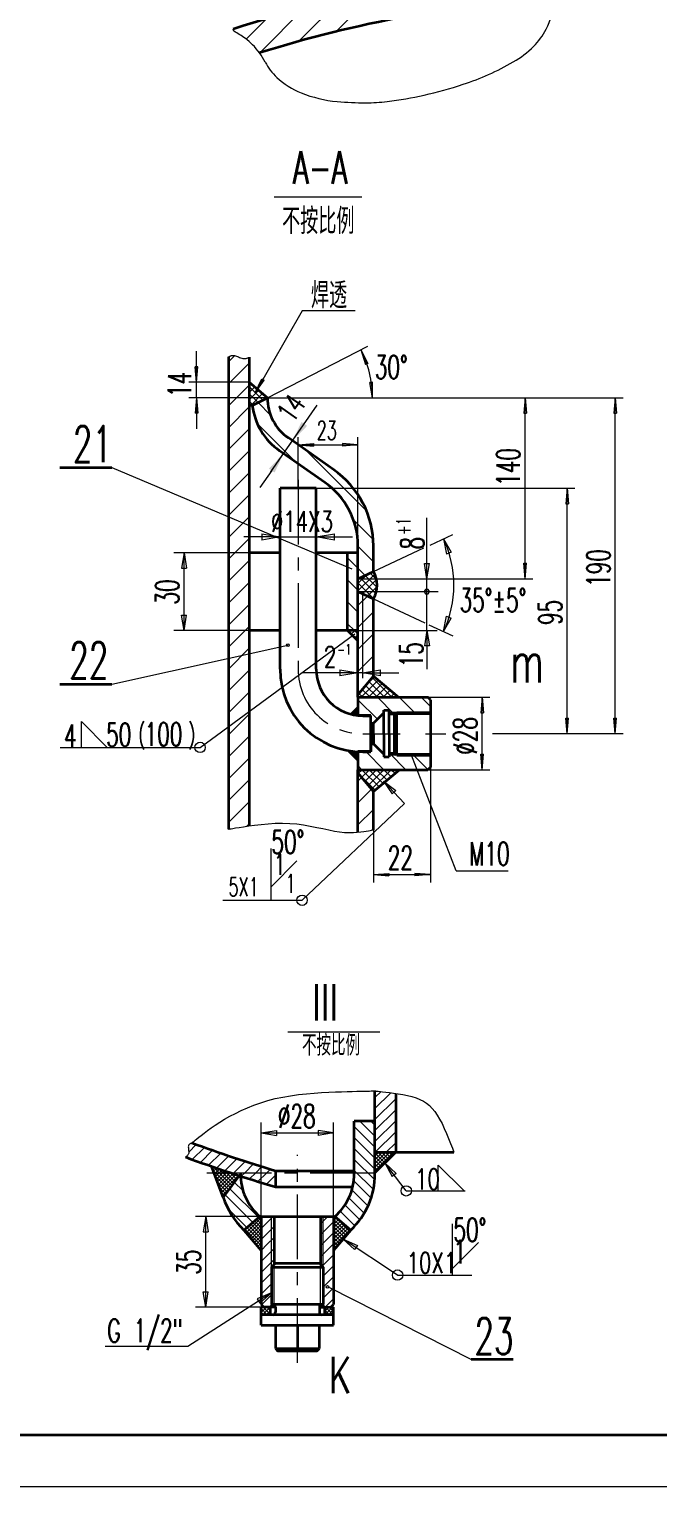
# Model space of a CAD drawing. Extents: x 639 to 1233, y 0 to 841.
# Drawn here: x 918.5 to 1040, y 0 to 281.9 of the extents above; entities that cross this region are included whole.
import ezdxf

# ---------------------------------------------------------------- set-up
doc = ezdxf.new("R2010")
doc.units = 0
doc.header["$LTSCALE"] = 10
doc.header["$MEASUREMENT"] = 0
doc.linetypes.add('CENTER', pattern=[2, 1.25, -0.25, 0.25, -0.25])
doc.layers.get('0').update_dxf_attribs({"linetype": 'CONTINUOUS', "lineweight": 18})
doc.layers.get('DEFPOINTS').update_dxf_attribs({"linetype": 'CONTINUOUS', "lineweight": 18})
for name, color, linetype, lineweight in [('1', 1, 'CONTINUOUS', 35), ('13', 7, 'CONTINUOUS', 18), ('2', 3, 'CENTER', 18), ('5', 7, 'CONTINUOUS', 18)]:
    doc.layers.add(name, color=color, linetype=linetype, lineweight=lineweight)
doc.styles.add('HZ', font='txt', dxfattribs={"width": 0.5, "bigfont": 'hztxt'})
doc.styles.get("Standard").update_dxf_attribs({"font": 'txt.shx', "width": 0.7, "bigfont": 'hztxt.shx'})

msp = doc.modelspace()

# ---------------------------------------------------------------- linework, layer by layer
at = {"color": 0, "linetype": 'Continuous'}
for p, q in [((970.60532, 279.53064), (978.84113, 287.76645)), ((977.78964, 281.41166), (985.64387, 289.26589)), ((963.07865, 277.30727), (971.76639, 285.99501)), ((960.45084, 279.98277), (964.37687, 283.90879)), ((958.09238, 281.50671), (957.9639, 281.89804)), ((934.49647, 197.13189), (980.90084, 177.5275)), ((1001.02822, 119.1383), (992.28179, 141.82032))]:
    msp.add_line(p, q, dxfattribs=at)
for p, q in [((971.2654, 227.42524), (962.22988, 211.55202)), ((981.52194, 227.42524), (971.2654, 227.42524)), ((964.56274, 210.62032), (983.9486, 220.61415)), ((982.61534, 219.92682), (983.51788, 217.06581)), ((982.61534, 219.92682), (983.97898, 217.25465)), ((950.86602, 213.62032), (950.86602, 219.62032)), ((957.06274, 218.50963), (957.06306, 218.50981)), ((957.06306, 218.50981), (957.06532, 218.51106)), ((957.06532, 218.51106), (957.07145, 218.51445)), ((957.07145, 218.51445), (957.0834, 218.52106)), ((957.0834, 218.52106), (957.10309, 218.53195)), ((957.10309, 218.53195), (957.13246, 218.54819)), ((957.13246, 218.54819), (957.17346, 218.57087)), ((957.17346, 218.57087), (957.22801, 218.60104)), ((957.22801, 218.60104), (957.29769, 218.63888)), ((957.29769, 218.63888), (957.38261, 218.68097)), ((957.38261, 218.68097), (957.48252, 218.72298)), ((957.48252, 218.72298), (957.59717, 218.76057)), ((957.59717, 218.76057), (957.72631, 218.78943)), ((957.72631, 218.78943), (957.86967, 218.80523)), ((957.86967, 218.80523), (958.02702, 218.80364)), ((958.02702, 218.80364), (958.19809, 218.78033)), ((958.19809, 218.78033), (958.38216, 218.73278)), ((958.38216, 218.73278), (958.57667, 218.66562)), ((958.57667, 218.66562), (958.77854, 218.58529)), ((958.77854, 218.58529), (958.98474, 218.49821)), ((958.98474, 218.49821), (959.19221, 218.41083)), ((959.19221, 218.41083), (959.3979, 218.32958)), ((959.3979, 218.32958), (959.59876, 218.26088)), ((959.59876, 218.26088), (959.79174, 218.21117)), ((959.79174, 218.21117), (959.97415, 218.18512)), ((959.97415, 218.18512), (960.14474, 218.18033)), ((960.14474, 218.18033), (960.30263, 218.19262)), ((960.30263, 218.19262), (960.44691, 218.21781)), ((960.44691, 218.21781), (960.57672, 218.25174)), ((960.57672, 218.25174), (960.69115, 218.29023)), ((960.69115, 218.29023), (960.78932, 218.32911)), ((960.78932, 218.32911), (960.87034, 218.36422)), ((960.87034, 218.36422), (960.93384, 218.39222)), ((960.93384, 218.39222), (960.98157, 218.41327)), ((960.98157, 218.41327), (961.01576, 218.42835)), ((961.01576, 218.42835), (961.03869, 218.43846)), ((961.03869, 218.43846), (961.05259, 218.44459)), ((961.05259, 218.44459), (961.06274, 218.44907)), ((961.05973, 218.44774), (961.06236, 218.4489)), ((983.97898, 217.25465), (983.51788, 217.06581)), ((950.86602, 213.62032), (950.61688, 216.60995)), ((951.11516, 216.60995), (950.61688, 216.60995)), ((950.86602, 213.62032), (951.11516, 216.60995)), ((962.22988, 211.55202), (963.49233, 214.27345)), ((963.49233, 214.27345), (963.92536, 214.02696)), ((961.06274, 213.62032), (949.36602, 213.62032)), ((950.86602, 210.62032), (950.86602, 213.62032)), ((962.22988, 211.55202), (963.92536, 214.02696)), ((984.86064, 213.62029), (984.36427, 213.57686)), ((984.87302, 210.62032), (984.36427, 213.57686)), ((984.87302, 210.62032), (984.86064, 213.62029)), ((964.56274, 210.62032), (949.36602, 210.62032)), ((950.86602, 210.62032), (950.61688, 207.63068)), ((950.86602, 210.62032), (951.11516, 207.63068)), ((950.86602, 210.62032), (950.86602, 204.62032)), ((964.56274, 210.62032), (1015.84752, 210.62032)), ((965.22156, 196.26234), (974.2051, 209.16537)), ((1014.34752, 210.62032), (1014.09838, 207.63068)), ((1014.34752, 210.62032), (1033.27348, 210.62032)), ((1014.34752, 175.62032), (1014.34752, 210.62032)), ((1014.34752, 210.62032), (1014.59666, 207.63068)), ((1031.77348, 210.62032), (1031.52435, 207.63068)), ((1031.77348, 145.66854), (1031.77348, 210.62032)), ((1031.77348, 210.62032), (1032.02262, 207.63068)), ((951.11516, 207.63068), (950.61688, 207.63068)), ((1014.09838, 207.63068), (1014.59666, 207.63068)), ((1031.52435, 207.63068), (1032.02262, 207.63068)), ((970.50837, 193.12032), (970.50837, 203.00911)), ((982.06274, 180.62032), (982.06274, 203.00911)), ((970.50837, 201.50911), (973.49801, 201.75825)), ((970.50837, 201.50911), (973.49801, 201.25998)), ((970.50837, 201.50911), (982.06274, 201.50911)), ((973.49801, 201.75825), (973.49801, 201.25998)), ((979.0731, 201.75825), (979.0731, 201.25998)), ((982.06274, 201.50911), (979.0731, 201.75825)), ((982.06274, 201.50911), (979.0731, 201.25998)), ((974.00837, 193.12032), (1023.96372, 193.12032)), ((1022.46372, 193.12032), (1022.21459, 190.13068)), ((1022.46372, 145.66854), (1022.46372, 193.12032)), ((1022.46372, 193.12032), (1022.71286, 190.13068)), ((1022.21459, 190.13068), (1022.71286, 190.13068)), ((1014.09838, 178.60995), (1014.59666, 178.60995)), ((1014.34752, 175.62032), (1014.09838, 178.60995)), ((1014.34752, 175.62032), (1014.59666, 178.60995)), ((982.06274, 173.25948), (985.32105, 176.51779)), ((982.06274, 174.67369), (983.83646, 176.44741)), ((982.06274, 174.82254), (985.0997, 171.78558)), ((982.48314, 175.81635), (985.53044, 172.76905)), ((982.9323, 172.71483), (985.66835, 175.45088)), ((983.44761, 176.26609), (985.76398, 173.94972)), ((984.41208, 176.71583), (985.66602, 175.4619)), ((995.38812, 175.62032), (1015.84752, 175.62032)), ((982.60239, 172.86867), (982.06274, 173.40833)), ((983.89677, 172.26509), (985.776, 174.14432)), ((984.86125, 171.81535), (984.86125, 171.81535)), ((934.48417, 155.255), (968.53846, 162.77646)), ((995.56274, 152.69214), (1007.54505, 152.69214)), ((1006.04505, 152.69214), (1005.79591, 149.7025)), ((1006.04505, 138.69214), (1006.04505, 152.69214)), ((1006.04505, 152.69214), (1006.29419, 149.7025)), ((989.56274, 149.77032), (988.06274, 149.77032)), ((989.21274, 149.42032), (996.06274, 149.42032)), ((1005.79591, 149.7025), (1006.29419, 149.7025)), ((1022.46372, 145.66854), (1022.21459, 148.65817)), ((1022.21459, 148.65817), (1022.71286, 148.65817)), ((1022.46372, 145.66854), (1022.71286, 148.65817)), ((1031.77348, 145.66854), (1031.52435, 148.65817)), ((1031.52435, 148.65817), (1032.02262, 148.65817)), ((1031.77348, 145.66854), (1032.02262, 148.65817)), ((1011.37663, 145.66854), (1023.96372, 145.66854)), ((1022.46372, 145.66854), (1033.27348, 145.66854)), ((989.56274, 141.47032), (988.06274, 141.47032)), ((989.21274, 141.82032), (996.06274, 141.82032)), ((1005.79591, 141.68178), (1006.29419, 141.68178)), ((1006.04505, 138.69214), (1005.79591, 141.68178)), ((1006.04505, 138.69214), (1006.29419, 141.68178)), ((995.56274, 138.69214), (1007.54505, 138.69214)), ((996.06274, 139.19214), (996.06274, 116.89035)), ((957.06274, 127.19132), (957.0667, 127.19196)), ((957.0667, 127.19196), (957.09445, 127.19647)), ((957.09445, 127.19647), (957.16978, 127.20872)), ((957.16978, 127.20872), (957.31647, 127.23258)), ((957.31647, 127.23258), (957.55832, 127.27191)), ((957.55832, 127.27191), (957.9191, 127.33058)), ((957.9191, 127.33058), (958.42261, 127.41246)), ((958.42261, 127.41246), (959.09263, 127.52142)), ((959.09263, 127.52142), (959.9443, 127.65834)), ((959.9443, 127.65834), (960.95817, 127.81216)), ((960.95817, 127.81216), (962.10613, 127.96882)), ((962.10613, 127.96882), (963.36007, 128.11428)), ((963.36007, 128.11428), (964.69187, 128.23447)), ((964.69187, 128.23447), (966.07344, 128.31535)), ((966.07344, 128.31535), (967.47666, 128.34287)), ((967.47666, 128.34287), (968.87343, 128.30298)), ((968.87343, 128.30298), (970.2397, 128.18708)), ((970.2397, 128.18708), (971.5677, 128.00844)), ((971.5677, 128.00844), (972.85374, 127.78576)), ((972.85374, 127.78576), (974.09409, 127.53778)), ((974.09409, 127.53778), (975.28506, 127.28322)), ((975.28506, 127.28322), (976.42295, 127.04078)), ((976.42295, 127.04078), (977.50404, 126.8292)), ((983.68008, 126.80839), (984.09143, 126.88657)), ((984.09143, 126.88657), (984.41372, 126.94914)), ((984.41372, 126.94914), (984.65591, 126.99616)), ((984.65591, 126.99616), (984.82945, 127.02985)), ((984.82945, 127.02985), (984.94577, 127.05244)), ((984.94577, 127.05244), (985.01633, 127.06613)), ((985.01633, 127.06613), (985.06782, 127.07613)), ((985.05257, 127.07317), (985.06592, 127.07576)), ((985.06274, 127.07514), (985.06274, 116.89035)), ((977.50404, 126.8292), (978.52463, 126.66718)), ((978.52463, 126.66718), (979.48107, 126.56854)), ((979.48107, 126.56854), (980.36989, 126.52744)), ((980.36989, 126.52744), (981.18767, 126.53311)), ((981.18767, 126.53311), (981.93099, 126.5748)), ((981.93099, 126.5748), (982.59645, 126.64175)), ((982.59645, 126.64175), (983.18062, 126.7232)), ((983.18062, 126.7232), (983.68008, 126.80839)), ((985.06274, 118.39035), (988.05237, 118.63949)), ((988.05237, 118.63949), (988.05237, 118.14121)), ((996.06274, 118.39035), (993.0731, 118.63949)), ((993.0731, 118.63949), (993.0731, 118.14121)), ((985.06274, 118.39035), (996.06274, 118.39035)), ((985.06274, 118.39035), (988.05237, 118.14121)), ((996.06274, 118.39035), (993.0731, 118.14121)), ((972.10219, 76.00633), (973.59464, 76.13368)), ((973.59464, 76.13368), (975.04033, 76.23165)), ((975.04033, 76.23165), (976.41911, 76.30661)), ((976.41911, 76.30661), (977.71083, 76.3649)), ((977.71083, 76.3649), (978.89881, 76.412)), ((978.89881, 76.412), (979.98028, 76.44991)), ((979.98028, 76.44991), (980.95593, 76.47975)), ((980.95593, 76.47975), (981.82649, 76.50263)), ((981.82649, 76.50263), (982.59264, 76.51968)), ((982.59264, 76.51968), (983.25511, 76.53202)), ((983.25511, 76.53202), (983.81459, 76.54077)), ((983.81459, 76.54077), (984.27179, 76.54704)), ((984.27179, 76.54704), (984.62942, 76.5518)), ((984.62942, 76.5518), (984.89817, 76.55538)), ((984.89817, 76.55538), (985.09073, 76.55795)), ((985.09073, 76.55795), (985.21982, 76.55967)), ((985.21982, 76.55967), (985.29811, 76.56071)), ((985.29811, 76.56071), (985.35525, 76.56147)), ((985.33832, 76.56124), (985.35313, 76.56144)), ((985.35525, 76.56147), (985.3581, 76.56116)), ((985.3581, 76.56116), (985.37809, 76.55901)), ((985.37809, 76.55901), (985.43234, 76.55317)), ((985.43234, 76.55317), (985.53799, 76.5418)), ((985.53799, 76.5418), (985.71217, 76.52305)), ((985.71217, 76.52305), (985.97201, 76.49508)), ((985.97201, 76.49508), (986.33464, 76.45604)), ((986.33464, 76.45604), (986.81719, 76.40409)), ((986.81719, 76.40409), (987.42946, 76.3372)), ((987.42946, 76.3372), (988.15186, 76.25255)), ((988.15186, 76.25255), (988.95747, 76.14712)), ((988.95747, 76.14712), (989.81936, 76.01793)), ((959.50698, 72.78595), (960.70105, 73.31915)), ((960.70105, 73.31915), (961.95586, 73.82262)), ((961.95586, 73.82262), (963.26974, 74.28851)), ((963.26974, 74.28851), (964.641, 74.70896)), ((964.641, 74.70896), (966.06797, 75.07612)), ((966.06797, 75.07612), (967.54588, 75.3845)), ((967.54588, 75.3845), (969.05766, 75.6381)), ((969.05766, 75.6381), (970.58314, 75.84325)), ((970.58314, 75.84325), (972.10219, 76.00633)), ((989.81936, 76.01793), (990.7106, 75.86196)), ((990.7106, 75.86196), (991.60427, 75.6762)), ((991.60427, 75.6762), (992.47345, 75.45765)), ((992.47345, 75.45765), (993.29121, 75.2033)), ((993.29121, 75.2033), (994.03667, 74.90938)), ((994.03667, 74.90938), (994.71319, 74.56908)), ((994.71319, 74.56908), (995.33016, 74.17481)), ((995.33016, 74.17481), (995.89699, 73.71901)), ((995.89699, 73.71901), (996.42306, 73.19408)), ((954.50776, 69.94991), (955.37195, 70.51301)), ((955.37195, 70.51301), (956.30608, 71.08648)), ((956.30608, 71.08648), (957.30782, 71.66176)), ((957.30782, 71.66176), (958.37534, 72.23087)), ((958.37534, 72.23087), (959.50698, 72.78595)), ((996.42306, 73.19408), (996.91779, 72.59245)), ((996.91779, 72.59245), (997.39056, 71.90654)), ((997.39056, 71.90654), (997.85079, 71.12878)), ((997.85079, 71.12878), (998.30521, 70.2581)), ((951.32285, 67.59364), (951.8001, 67.97472)), ((951.8001, 67.97472), (952.3597, 68.40957)), ((952.3597, 68.40957), (952.99916, 68.88951)), ((952.99916, 68.88951), (953.71601, 69.40584)), ((953.71601, 69.40584), (954.50776, 69.94991)), ((998.30521, 70.2581), (998.74992, 69.31953)), ((998.74992, 69.31953), (999.17838, 68.34464)), ((999.17838, 68.34464), (999.58404, 67.36497)), ((949.30481, 65.87906), (949.29026, 65.73163)), ((949.29026, 65.73163), (949.29316, 65.56771)), ((949.29316, 65.56771), (949.30785, 65.39249)), ((949.34075, 66.006), (949.30481, 65.87906)), ((949.30785, 65.39249), (949.32866, 65.21115)), ((949.32866, 65.21115), (949.34994, 65.02888)), ((949.39507, 66.11317), (949.34075, 66.006)), ((949.34994, 65.02888), (949.36602, 64.85087)), ((949.36602, 64.85087), (949.37124, 64.68229)), ((949.46305, 66.20251), (949.39507, 66.11317)), ((949.53996, 66.27592), (949.46305, 66.20251)), ((949.62108, 66.33532), (949.53996, 66.27592)), ((949.70167, 66.38262), (949.62108, 66.33532)), ((949.77702, 66.41975), (949.70167, 66.38262)), ((949.84239, 66.44862), (949.77702, 66.41975)), ((949.89416, 66.47096), (949.84239, 66.44862)), ((949.93306, 66.48774), (949.89416, 66.47096)), ((949.96093, 66.49977), (949.93306, 66.48774)), ((949.97962, 66.50783), (949.96093, 66.49977)), ((949.99095, 66.51272), (949.97962, 66.50783)), ((949.99677, 66.51523), (949.99095, 66.51272)), ((949.99891, 66.51616), (949.99677, 66.51523)), ((949.99922, 66.51629), (949.99891, 66.51616)), ((949.99922, 66.51629), (950.00104, 66.51777)), ((950.00104, 66.51777), (950.01377, 66.52815)), ((950.01377, 66.52815), (950.04833, 66.5563)), ((950.04833, 66.5563), (950.11562, 66.61113)), ((950.11562, 66.61113), (950.22656, 66.70152)), ((950.22656, 66.70152), (950.39207, 66.83637)), ((950.39207, 66.83637), (950.62305, 67.02457)), ((950.62305, 67.02457), (950.93041, 67.275)), ((950.93041, 67.275), (951.32285, 67.59364)), ((999.58404, 67.36497), (999.96034, 66.41208)), ((999.96034, 66.41208), (1000.30074, 65.51752)), ((1000.30074, 65.51752), (1000.59484, 64.72322)), ((948.72283, 63.79641), (948.71508, 63.79179)), ((948.71737, 63.79316), (948.71537, 63.79196)), ((948.73344, 63.80273), (948.72283, 63.79641)), ((948.75095, 63.81316), (948.73344, 63.80273)), ((948.77706, 63.82872), (948.75095, 63.81316)), ((948.8135, 63.85043), (948.77706, 63.82872)), ((948.862, 63.87933), (948.8135, 63.85043)), ((948.92323, 63.9165), (948.862, 63.87933)), ((948.99374, 63.96332), (948.92323, 63.9165)), ((949.06903, 64.02126), (948.99374, 63.96332)), ((949.14461, 64.09176), (949.06903, 64.02126)), ((949.21599, 64.17626), (949.14461, 64.09176)), ((949.27867, 64.27623), (949.21599, 64.17626)), ((949.32815, 64.39311), (949.27867, 64.27623)), ((949.35994, 64.52835), (949.32815, 64.39311)), ((949.37124, 64.68229), (949.35994, 64.52835)), ((965.35525, 35.01391), (965.35525, 52.26391)), ((975.35525, 35.01391), (975.35525, 52.26391)), ((965.85525, 35.26391), (965.85525, 43.01391)), ((974.85525, 35.26391), (974.85525, 43.01391)), ((1233.14473, 0), (639.14473, 0))]:
    msp.add_line(p, q)
at = {"color": 0, "linetype": 'ByBlock'}
for p, q in [((967.69707, 199.81792), (966.87639, 200.3893)), ((967.69707, 199.81792), (969.41124, 202.27997)), ((969.41124, 202.27997), (968.59056, 202.85136)), ((965.41153, 196.53519), (963.12598, 193.25247)), ((963.50837, 183.68964), (960.00837, 183.68964)), ((963.50837, 184.27298), (967.00837, 183.68964)), ((963.50837, 184.27298), (963.50837, 183.10631)), ((967.00837, 183.68964), (963.50837, 183.68964)), ((967.00837, 183.68964), (963.50837, 183.10631)), ((967.00837, 180.62032), (967.00837, 184.68964)), ((967.00837, 183.68964), (974.00837, 183.68964)), ((974.00837, 180.43935), (974.00837, 184.68964)), ((974.00837, 183.68964), (977.50837, 184.27298)), ((974.00837, 183.68964), (977.50837, 183.68964)), ((977.50837, 183.10631), (974.00837, 183.68964)), ((977.50837, 183.10631), (977.50837, 184.27298)), ((977.50837, 183.68964), (981.00837, 183.68964)), ((982.06274, 173.12032), (982.06274, 156.39555)), ((982.9323, 172.71483), (982.9323, 156.39555)), ((978.56274, 157.97889), (978.56274, 156.81222)), ((978.56274, 157.97889), (982.06274, 157.39555)), ((982.9323, 157.39555), (986.4323, 157.97889)), ((986.4323, 156.81222), (986.4323, 157.97889)), ((978.56274, 157.39555), (971.19607, 157.39555)), ((982.06274, 157.39555), (978.56274, 157.39555)), ((982.06274, 157.39555), (978.56274, 156.81222)), ((982.9323, 157.39555), (982.06274, 157.39555)), ((982.9323, 157.39555), (986.4323, 157.39555)), ((986.4323, 156.81222), (982.9323, 157.39555)), ((986.4323, 157.39555), (989.9323, 157.39555))]:
    msp.add_line(p, q, dxfattribs=at)
at = {"linetype": 'Continuous'}
for p, q in [((951.55304, 142.99289), (981.45547, 164.93079)), ((1000.94273, 40.96229), (1004.07497, 40.96229)), ((1003.94539, 24.63168), (976.63302, 38.50645))]:
    msp.add_line(p, q, dxfattribs=at)
msp.add_circle((968.53846, 162.77646), 0.25)
at = {"color": 0, "linetype": 'Continuous'}
for centre, radius, start, end in [((1001.05946, 290.6387), 19.43081, 333.2277609, 350.4158329), ((946.4719, 260.92592), 23.63481, 54.1482255, 60.5497357), ((953.59761, 270.78716), 11.46848, 44.9533489, 54.1482255), ((1006.97002, 287.65666), 12.81059, 314.9499803, 333.2277609), ((952.35649, 269.54806), 13.22226, 26.8981908, 44.9533489), ((1002.47937, 292.15515), 19.16688, 300.0283156, 314.9499803), ((973.58881, 280.31899), 10.58581, 206.8981908, 227.097898), ((986.16145, 320.38639), 51.77481, 294.1082246, 300.0283156), ((976.76009, 283.73145), 15.24435, 227.097898, 248.2330675), ((976.1008, 351.72897), 84.6831, 282.7826612, 288.0928032), ((986.82584, 318.9017), 50.14824, 288.0928032, 294.1082246), ((980.33951, 292.69562), 24.89673, 248.2330675, 264.7346625), ((983.5793, 327.85071), 60.20079, 264.7346625, 270), ((983.5793, 301.62351), 33.9736, 270, 277.010915), ((978.97584, 339.05666), 71.68875, 277.010915, 282.7826612)]:
    msp.add_arc(centre, radius, start, end, dxfattribs=at)
msp.add_arc((964.56274, 210.62032), 20.31028, 0, 27.272089)
msp.add_solid([(971.14967, 205.94362), (972.24391, 205.18177), (969.41124, 202.27997)])
at = {"color": 0, "linetype": 'ByBlock'}
msp.add_solid([(964.86441, 196.91612), (965.95865, 196.15427), (967.69707, 199.81792)], dxfattribs=at)
at = {"layer": '1'}
for p, q in [((957.06274, 218.50963), (957.06274, 127.19132)), ((961.06274, 218.44907), (961.06274, 127.82643)), ((961.06274, 213.62032), (964.56274, 210.62032)), ((961.65306, 209.12032), (961.06274, 209.12032)), ((961.65306, 209.12032), (964.56274, 210.62032)), ((975.66638, 194.23775), (966.89303, 200.38091)), ((977.38711, 196.6952), (968.61376, 202.83837)), ((924.49647, 197.13189), (934.49647, 197.13189)), ((967.00837, 158.12032), (967.00837, 193.12032)), ((974.00837, 193.12032), (967.00837, 193.12032)), ((974.00837, 158.12032), (974.00837, 193.12032)), ((967.00837, 180.62032), (961.06274, 180.62032)), ((982.06274, 180.62032), (974.00837, 180.62032)), ((980.06274, 165.62032), (980.06274, 180.62032)), ((982.06274, 175.62032), (982.06274, 181.95047)), ((985.06274, 177.01924), (985.06274, 181.95047)), ((982.06274, 175.62032), (985.06274, 177.01924)), ((982.06274, 152.69214), (982.06274, 175.62032)), ((982.06274, 173.12032), (985.06274, 171.72139)), ((985.06274, 156.7674), (985.06274, 171.72139)), ((967.00837, 165.62032), (961.06274, 165.62032)), ((982.06274, 165.62032), (974.00837, 165.62032)), ((980.06274, 165.62032), (982.06274, 163.62032)), ((924.48417, 155.255), (934.48417, 155.255)), ((982.06274, 153.19214), (985.06274, 156.7674)), ((985.06274, 156.7674), (989.91944, 152.69214)), ((982.06274, 152.69214), (995.56274, 152.69214)), ((982.06274, 152.69214), (982.06274, 149.17013)), ((996.06274, 152.19214), (995.56274, 152.69214)), ((982.06274, 150.69214), (980.77295, 149.40235)), ((985.06274, 147.69214), (987.06274, 149.69214)), ((987.06274, 145.69214), (987.06274, 150.19214)), ((987.06274, 150.19214), (988.06274, 150.19214)), ((988.06274, 145.69214), (988.06274, 150.19214)), ((989.21274, 149.42032), (988.06274, 149.42032)), ((989.06274, 149.27032), (989.56274, 149.77032)), ((989.56274, 141.47032), (989.56274, 149.77032)), ((989.56274, 149.77032), (996.06274, 149.77032)), ((996.06274, 152.19214), (996.06274, 139.19214)), ((982.06274, 149.19214), (984.56274, 149.19214)), ((984.52198, 149.19214), (982.06274, 149.19214)), ((983.00837, 149.12032), (984.50837, 149.12032)), ((984.50837, 149.12032), (984.50837, 142.12032)), ((984.56274, 145.69214), (984.56274, 149.19214)), ((984.56274, 147.69214), (984.56274, 147.69214)), ((984.56274, 147.69214), (985.06274, 147.69214)), ((985.06274, 145.69214), (985.06274, 147.69214)), ((989.06274, 149.27032), (989.06274, 141.97032)), ((984.56274, 145.69214), (984.56274, 142.19214)), ((985.06274, 145.69214), (985.06274, 143.69214)), ((987.06274, 145.69214), (987.06274, 141.19214)), ((988.06274, 145.69214), (988.06274, 141.19214)), ((988.06274, 145.69214), (988.06274, 141.19214)), ((982.06274, 140.54849), (980.25163, 142.35959)), ((982.06274, 142.19214), (984.56274, 142.19214)), ((984.52198, 142.19214), (982.06274, 142.19214)), ((982.06274, 142.19214), (982.06274, 142.19214)), ((982.06274, 142.14828), (982.06274, 138.69214)), ((983.00837, 142.12032), (984.50837, 142.12032)), ((984.56274, 143.69214), (984.56274, 143.69214)), ((984.56274, 143.69214), (985.06274, 143.69214)), ((985.06274, 143.69214), (987.06274, 141.69214)), ((987.06274, 141.19214), (988.06274, 141.19214)), ((989.21274, 141.82032), (988.06274, 141.82032)), ((989.56274, 141.47032), (989.06274, 141.97032)), ((989.56274, 141.47032), (996.06274, 141.47032)), ((982.06274, 138.69214), (995.56274, 138.69214)), ((982.06274, 126.58805), (982.06274, 138.69214)), ((985.06274, 134.47323), (990.09064, 138.69214)), ((996.06274, 139.19214), (995.56274, 138.69214)), ((985.06274, 134.47323), (982.06274, 138.04849)), ((985.06274, 127.07514), (985.06274, 134.47323)), ((985.35525, 60.53804), (985.35525, 76.56147)), ((989.35525, 76.0875), (989.35525, 64.72322)), ((985.35525, 70.74919), (981.35525, 70.74919)), ((981.35525, 60.53804), (981.35525, 70.74919)), ((989.35525, 64.72322), (985.35376, 60.74919)), ((985.35525, 64.72322), (1000.59484, 64.72322)), ((956.04949, 56.02745), (953.77856, 61.98435)), ((959.35525, 60.53804), (956.04949, 56.02745)), ((966.14106, 61.12275), (981.35525, 61.12275)), ((966.14106, 61.12275), (966.14106, 57.98958)), ((966.14106, 57.98958), (981.05597, 57.98958)), ((960.01618, 49.67049), (963.10689, 52.26391)), ((963.10689, 52.26391), (963.35525, 52.26391)), ((963.35525, 52.26391), (963.35525, 35.26391)), ((963.35525, 52.26391), (977.35525, 52.26391)), ((965.85525, 52.26391), (965.85525, 43.01391)), ((974.85525, 52.26391), (974.85525, 43.01391)), ((977.35525, 52.26391), (977.35525, 35.26391)), ((977.35525, 52.26391), (977.60361, 52.26391)), ((980.69432, 49.67049), (977.60361, 52.26391)), ((960.01618, 49.67049), (963.35525, 45.69114)), ((980.69432, 49.67049), (977.35525, 45.69114)), ((965.35525, 42.51391), (966.10525, 43.26391)), ((965.35525, 42.51391), (975.35525, 42.51391)), ((965.35525, 42.51391), (965.35525, 35.26391)), ((966.10525, 43.26391), (974.60525, 43.26391)), ((974.60525, 43.26391), (975.35525, 42.51391)), ((975.35525, 42.51391), (975.35525, 35.26391)), ((963.35525, 35.26391), (963.85525, 34.76391)), ((963.35525, 31.26391), (963.35525, 34.76391)), ((966.10525, 34.76391), (963.35525, 34.76391)), ((965.10525, 34.76391), (965.60525, 35.26391)), ((965.10525, 34.76391), (965.10525, 33.26391)), ((975.35525, 35.26391), (965.35525, 35.26391)), ((966.10525, 34.76391), (966.10525, 33.76391)), ((974.60525, 34.76391), (974.60525, 33.76391)), ((974.60525, 34.76391), (977.35525, 34.76391)), ((975.60525, 34.76391), (975.10525, 35.26391)), ((975.60525, 34.76391), (975.60525, 33.26391)), ((976.85525, 34.76391), (977.35525, 35.26391)), ((977.35525, 31.26391), (977.35525, 34.76391)), ((977.35525, 33.26391), (963.35525, 33.26391)), ((963.35525, 31.26391), (977.35525, 31.26391)), ((966.10525, 31.26391), (966.10525, 26.76391)), ((970.35525, 31.26391), (970.35525, 26.30164)), ((974.60525, 26.76391), (974.60525, 31.26391)), ((966.10525, 26.76391), (974.60525, 26.76391)), ((966.10525, 26.76391), (966.60525, 26.26391)), ((974.10525, 26.26391), (966.60525, 26.26391)), ((974.10525, 26.26391), (974.60525, 26.76391)), ((1012.07036, 24.63168), (1003.94539, 24.63168)), ((1223.14473, 10), (649.14473, 10))]:
    msp.add_line(p, q, dxfattribs=at)
for centre, radius, start, end in [((1036.28221, 43.34589), 251.07944, 93.4728633, 108.1753634), ((1036.28221, 43.34589), 245.14626, 93.7349743, 107.3774291), ((974.06274, 210.62032), 12.5, 186.892103, 235), ((974.06274, 210.62032), 9.5, 180, 235), ((967.06274, 181.95047), 18, 0, 55), ((967.06274, 181.95047), 15, 0, 55), ((980.5364, 174.37032), 5.24447, 329.662766, 30.337234), ((983.00837, 158.12032), 16, 180, 270), ((983.00837, 158.12032), 9, 180, 270), ((1053.10525, 348.2416), 300, 249.898348, 253.149191), ((1053.10525, 348.2416), 303, 249.84738, 253.320936), ((970.35525, 60.53804), 11, 180, 228.780769), ((970.35525, 60.53804), 11, 311.219231, 0), ((970.35525, 60.53804), 15, 313.572472, 0), ((970.35525, 60.53804), 15, 197.5, 226.427528), ((965.60525, 34.76391), 0.5, 0, 90), ((975.10525, 34.76391), 0.5, 90, 180), ((965.60525, 33.76391), 0.5, 270, 0), ((975.10525, 33.76391), 0.5, 180, 270)]:
    msp.add_arc(centre, radius, start, end, dxfattribs=at)
at = {"layer": '13'}
msp.add_line((965.90091, 249.44361), (982.79818, 249.44361), dxfattribs=at)
at = {"layer": '2'}
for p, q in [((970.50837, 194.73191), (970.50837, 158.12032)), ((983.00837, 145.62032), (990.21514, 145.62032)), ((995.12918, 145.62032), (999.05732, 145.62032)), ((970.35525, 24.00398), (970.35525, 64.23783)), ((952.85525, 60.74919), (987.85525, 60.74919))]:
    msp.add_line(p, q, dxfattribs=at)
msp.add_arc((983.00837, 158.12032), 12.5, 180, 270, dxfattribs=at)
at = {"layer": '5'}
for p, q in [((957.06274, 217.55595), (958.26885, 218.76206)), ((957.06274, 213.3133), (961.06274, 217.3133)), ((957.06274, 209.07066), (961.06274, 213.07066)), ((961.06274, 213.07066), (961.3587, 213.36663)), ((963.68699, 210.16885), (961.06274, 212.7931)), ((961.06274, 211.65645), (962.1202, 212.71392)), ((961.06274, 210.24224), (962.8817, 212.0612)), ((957.06274, 204.82802), (961.06274, 208.82802)), ((962.75384, 209.68779), (961.06274, 211.37889)), ((961.82068, 209.20673), (961.06274, 209.96467)), ((961.35503, 209.12032), (963.6432, 211.40849)), ((965.17402, 207.26761), (962.75384, 209.68779)), ((963.95694, 210.30802), (964.4047, 210.75577)), ((957.06274, 200.58538), (961.06274, 204.58538)), ((969.97863, 198.22036), (962.62792, 205.57107)), ((957.06274, 196.34274), (961.06274, 200.34274)), ((983.75462, 188.687), (971.91436, 200.52727)), ((957.06274, 192.1001), (961.06274, 196.1001)), ((957.06274, 187.85746), (961.06274, 191.85746)), ((957.06274, 183.61482), (961.06274, 187.61482)), ((985.02082, 183.17816), (981.18072, 187.01827)), ((995.38812, 175.62032), (995.38812, 187.36466)), ((957.06274, 179.37218), (961.06274, 183.37218)), ((996.01587, 182.12677), (1000.42596, 184.18323)), ((998.61335, 183.33799), (1000.0889, 180.72595)), ((998.61335, 183.33799), (999.16199, 180.38859)), ((961.06274, 180.62032), (946.46253, 180.62032)), ((948.46253, 180.62032), (947.96933, 177.66113)), ((948.46253, 180.62032), (948.95572, 177.66113)), ((948.46253, 165.62032), (948.46253, 180.62032)), ((985.06274, 178.89361), (982.06274, 181.89361)), ((985.06274, 177.01924), (994.82231, 181.5702)), ((1000.0889, 180.72595), (999.16199, 180.38859)), ((947.96933, 177.66113), (948.95572, 177.66113)), ((957.06274, 175.12954), (961.06274, 179.12954)), ((982.06274, 177.65097), (980.06274, 179.65097)), ((983.44761, 176.26609), (982.06274, 177.65097)), ((994.89492, 178.5795), (995.88131, 178.5795)), ((995.38812, 175.62032), (994.89492, 178.5795)), ((995.38812, 175.62032), (995.88131, 178.5795)), ((957.06274, 170.8869), (961.06274, 174.8869)), ((982.06274, 173.40833), (980.06274, 175.40833)), ((982.06274, 175.62032), (997.38812, 175.62032)), ((995.38812, 165.62032), (995.38812, 175.62032)), ((982.06274, 173.12032), (997.38812, 173.12032)), ((982.06274, 173.12032), (997.5522, 173.12032)), ((982.06274, 170.43105), (983.89677, 172.26509)), ((995.13812, 173.55333), (994.88812, 173.12032)), ((994.88812, 173.12032), (995.13812, 172.6873)), ((995.63812, 173.55333), (995.13812, 173.55333)), ((995.13812, 172.6873), (995.63812, 172.6873)), ((995.88812, 173.12032), (995.63812, 173.55333)), ((995.63812, 172.6873), (995.88812, 173.12032)), ((957.06274, 166.64426), (961.06274, 170.64426)), ((982.06274, 169.16569), (980.06274, 171.16569)), ((982.06274, 166.18841), (985.06274, 169.18841)), ((985.06274, 171.72139), (994.96906, 167.102)), ((947.96933, 168.5795), (948.95572, 168.5795)), ((948.46253, 165.62032), (947.96933, 168.5795)), ((948.46253, 165.62032), (948.95572, 168.5795)), ((957.06274, 162.40162), (961.06274, 166.40162)), ((981.36547, 165.62032), (980.06274, 166.92304)), ((995.77846, 166.72457), (1000.42596, 164.5574)), ((998.61335, 165.40264), (999.16199, 168.35204)), ((998.61335, 165.40264), (1000.0889, 168.01468)), ((999.16199, 168.35204), (1000.0889, 168.01468)), ((961.06274, 165.62032), (946.46253, 165.62032)), ((980.07158, 165.61147), (980.08043, 165.62032)), ((980.77869, 164.90436), (981.49464, 165.62032)), ((982.06274, 164.92304), (981.36547, 165.62032)), ((981.4858, 164.19726), (982.06274, 164.7742)), ((982.06274, 165.62032), (997.38812, 165.62032)), ((982.06274, 161.94577), (985.06274, 164.94577)), ((995.38812, 165.62032), (994.89492, 162.66113)), ((995.38812, 165.62032), (995.88131, 162.66113)), ((995.38812, 165.62032), (995.38812, 158.12032)), ((957.06274, 158.15898), (961.06274, 162.15898)), ((982.06274, 157.70313), (985.06274, 160.70313)), ((995.88131, 162.66113), (994.89492, 162.66113)), ((957.06274, 153.91633), (961.06274, 157.91633)), ((982.7086, 152.69214), (985.99859, 155.98213)), ((983.46218, 154.85994), (985.22962, 156.62737)), ((984.12282, 152.69214), (986.76756, 155.33689)), ((987.22257, 152.69214), (984.18881, 155.7259)), ((988.63679, 152.69214), (984.83406, 156.49487)), ((957.06274, 149.67369), (961.06274, 153.67369)), ((982.06274, 153.46049), (983.46218, 154.85994)), ((982.97993, 152.69214), (982.25308, 153.41899)), ((984.39414, 152.69214), (982.89833, 154.18796)), ((985.80836, 152.69214), (983.54357, 154.95693)), ((985.53703, 152.69214), (987.53653, 154.69164)), ((985.80836, 152.69214), (989.08018, 149.42032)), ((986.95124, 152.69214), (988.3055, 154.0464)), ((988.36546, 152.69214), (989.07447, 153.40116)), ((989.77967, 152.69214), (989.84344, 152.75591)), ((992.97283, 149.77032), (990.051, 152.69214)), ((996.06274, 150.92304), (994.29364, 152.69214)), ((957.06274, 145.43105), (961.06274, 149.43105)), ((981.11079, 149.32264), (980.90201, 149.53141)), ((980.91802, 149.36643), (982.06274, 150.51115)), ((981.54727, 149.23971), (981.07879, 149.70819)), ((981.20748, 149.30234), (982.06274, 150.1576)), ((981.9588, 149.18172), (981.25556, 149.88497)), ((982.06274, 149.43135), (981.43234, 150.06174)), ((981.50539, 149.2467), (982.06274, 149.80404)), ((982.06274, 149.7849), (981.60912, 150.23852)), ((982.06274, 150.13845), (981.78589, 150.4153)), ((981.81238, 149.20014), (982.06274, 149.45049)), ((982.06274, 150.49201), (981.96267, 150.59207)), ((985.81423, 148.44363), (982.06274, 152.19512)), ((928.62768, 147.99289), (933.62768, 142.99289)), ((928.62768, 142.99289), (928.62768, 147.99289)), ((957.06274, 141.18841), (961.06274, 145.18841)), ((1008.08362, 145.66854), (1013.37663, 145.66854)), ((924.55206, 142.99289), (951.55304, 142.99289)), ((980.26339, 142.34784), (980.27165, 142.3561)), ((982.06274, 140.59251), (980.30488, 142.35037)), ((980.44016, 142.17106), (980.57547, 142.30637)), ((980.61694, 141.99428), (980.88455, 142.2619)), ((982.06274, 140.94606), (980.72467, 142.28413)), ((980.79372, 141.81751), (981.19914, 142.22294)), ((980.97049, 141.64073), (981.5195, 142.18974)), ((982.06274, 141.29962), (981.13159, 142.23077)), ((981.14727, 141.46395), (981.84592, 142.1626)), ((981.32405, 141.28718), (982.06274, 142.02587)), ((981.50082, 141.1104), (982.06274, 141.67231)), ((982.06274, 141.65317), (981.52685, 142.18905)), ((981.6776, 140.93362), (982.06274, 141.31876)), ((981.85438, 140.75685), (982.06274, 140.96521)), ((982.06274, 142.00672), (981.9115, 142.15796)), ((987.08044, 138.69214), (983.65226, 142.12032)), ((987.08044, 138.69214), (983.65226, 142.12032)), ((991.32308, 138.69214), (988.1949, 141.82032)), ((991.32308, 138.69214), (988.1949, 141.82032)), ((995.56423, 138.69363), (992.78754, 141.47032)), ((995.56423, 138.69363), (992.78754, 141.47032)), ((957.06274, 136.94577), (961.06274, 140.94577)), ((982.03115, 140.58007), (982.06274, 140.61165)), ((982.8378, 138.69214), (982.06274, 139.4672)), ((982.8378, 138.69214), (982.06274, 139.4672)), ((982.1286, 137.97), (982.85074, 138.69214)), ((982.77384, 137.20103), (984.26495, 138.69214)), ((986.14695, 135.38299), (982.8378, 138.69214)), ((983.41908, 136.43206), (985.67916, 138.69214)), ((984.06433, 135.66309), (987.09338, 138.69214)), ((986.91592, 136.02823), (984.25201, 138.69214)), ((984.70957, 134.89412), (988.50759, 138.69214)), ((987.68489, 136.67348), (985.66622, 138.69214)), ((988.45386, 137.31872), (987.08044, 138.69214)), ((989.22283, 137.96396), (988.49465, 138.69214)), ((989.04131, 137.81165), (989.92181, 138.69214)), ((989.9918, 138.6092), (989.90886, 138.69214)), ((957.06274, 132.70313), (961.06274, 136.70313)), ((985.37798, 134.73775), (982.06274, 138.05299)), ((982.06274, 136.48993), (982.77384, 137.20103)), ((986.99408, 136.48912), (989.38498, 134.67705)), ((991.08443, 132.16056), (986.99408, 136.48912)), ((986.99408, 136.48912), (988.66805, 133.99957)), ((982.06274, 132.24729), (984.70957, 134.89412)), ((989.38498, 134.67705), (988.66805, 133.99957)), ((957.06274, 128.46049), (961.06274, 132.46049)), ((971.26526, 113.43206), (991.08443, 132.16056)), ((982.06274, 128.00465), (985.06274, 131.00465)), ((960.60319, 127.75831), (961.06274, 128.21785)), ((965.26526, 113.43206), (965.26526, 123.43206)), ((965.26526, 116.03471), (970.26526, 121.03471)), ((1001.02822, 119.1383), (1011.09583, 119.1383)), ((955.98466, 113.43206), (971.26526, 113.43206)), ((968.5115, 87.98666), (986.32189, 87.98666)), ((985.35525, 75.27279), (986.51869, 76.43623)), ((985.35525, 73.15147), (988.4211, 76.21731)), ((985.35525, 71.03015), (989.35525, 75.03015)), ((985.35525, 67.80944), (982.41549, 70.74919)), ((984.53681, 70.74919), (985.35525, 69.93076)), ((985.35525, 68.90883), (989.35525, 72.90883)), ((985.35525, 66.78751), (989.35525, 70.78751)), ((963.35525, 52.26391), (963.35525, 70.44967)), ((963.35525, 68.44967), (966.31443, 68.94287)), ((963.35525, 68.44967), (977.35525, 68.44967)), ((963.35525, 68.44967), (966.31443, 67.95648)), ((966.31443, 68.94287), (966.31443, 67.95648)), ((974.39607, 68.94287), (974.39607, 67.95648)), ((977.35525, 68.44967), (974.39607, 68.94287)), ((977.35525, 68.44967), (974.39607, 67.95648)), ((977.35525, 52.26391), (977.35525, 70.44967)), ((985.35525, 65.68811), (981.35525, 69.68811)), ((985.41228, 64.72322), (989.35525, 68.66619)), ((949.36937, 64.74275), (950.83752, 66.2109)), ((950.05248, 63.30454), (952.3979, 65.64996)), ((951.61391, 62.74465), (953.96547, 65.09622)), ((985.35525, 63.56679), (981.35525, 67.56679)), ((985.35525, 61.44547), (981.35525, 65.44547)), ((987.5336, 64.72322), (989.35525, 66.54487)), ((953.18246, 62.19189), (955.5403, 64.54972)), ((954.75821, 61.64631), (957.12243, 64.01053)), ((956.34119, 61.10797), (958.71193, 63.47871)), ((958.10373, 60.74919), (960.30886, 62.95432)), ((960.22505, 60.74919), (961.91328, 62.43742)), ((981.35525, 63.32415), (985.30968, 59.36972)), ((985.35525, 64.66619), (985.41228, 64.72322)), ((985.35525, 63.95908), (986.11939, 64.72322)), ((985.35525, 63.25197), (986.8265, 64.72322)), ((985.35525, 62.54487), (987.5336, 64.72322)), ((985.35525, 61.83776), (988.24071, 64.72322)), ((985.35525, 61.13065), (988.94782, 64.72322)), ((987.27315, 62.65541), (985.35525, 64.5733)), ((986.91838, 62.30307), (985.35525, 63.8662)), ((986.56361, 61.95073), (985.35525, 63.15909)), ((986.20884, 61.5984), (985.35525, 62.45198)), ((987.62792, 63.00774), (985.91244, 64.72322)), ((987.98269, 63.36008), (986.61955, 64.72322)), ((991.40131, 57.23356), (987.28849, 62.67065)), ((987.28849, 62.67065), (988.68037, 60.01308)), ((987.28849, 62.67065), (989.46705, 60.60815)), ((988.33746, 63.71241), (987.32665, 64.72322)), ((988.69223, 64.06475), (988.03376, 64.72322)), ((989.047, 64.41709), (988.74087, 64.72322)), ((997.58642, 62.23356), (1002.58642, 57.23356)), ((997.58642, 57.23356), (997.58642, 62.23356)), ((953.94708, 61.54229), (954.23216, 61.82737)), ((954.53113, 60.74919), (954.07588, 61.20444)), ((955.23824, 60.74919), (954.12202, 61.86541)), ((954.14225, 61.03035), (954.75821, 61.64631)), ((954.33742, 60.51841), (954.56819, 60.74919)), ((957.10524, 57.46798), (954.51154, 60.06168)), ((957.40429, 57.87603), (954.53113, 60.74919)), ((954.53258, 60.00647), (955.2753, 60.74919)), ((954.56819, 60.74919), (955.28506, 61.46606)), ((954.72775, 59.49453), (955.98241, 60.74919)), ((954.92291, 58.98259), (956.68952, 60.74919)), ((955.11808, 58.47065), (957.39662, 60.74919)), ((955.94534, 60.74919), (955.19917, 61.49537)), ((957.70335, 58.28408), (955.23824, 60.74919)), ((955.2753, 60.74919), (955.81272, 61.28661)), ((955.31325, 57.95871), (957.93148, 60.57694)), ((955.50841, 57.44677), (958.46321, 60.40156)), ((955.70358, 56.93483), (958.99576, 60.22701)), ((958.0024, 58.69213), (955.94534, 60.74919)), ((955.98241, 60.74919), (956.34119, 61.10797)), ((956.65245, 60.74919), (956.2695, 61.13214)), ((958.30146, 59.10018), (956.65245, 60.74919)), ((956.68952, 60.74919), (956.87047, 60.93015)), ((957.35956, 60.74919), (957.33316, 60.77558)), ((958.60052, 59.50823), (957.35956, 60.74919)), ((957.39662, 60.74919), (957.40057, 60.75314)), ((957.93148, 60.57694), (958.10373, 60.74919)), ((958.89957, 59.91628), (958.39031, 60.42554)), ((959.377, 59.84655), (959.072, 60.15156)), ((959.52913, 60.05327), (960.22505, 60.74919)), ((961.13421, 59.53703), (962.34637, 60.74919)), ((962.34637, 60.74919), (963.52526, 61.92809)), ((962.74677, 59.02827), (964.46769, 60.74919)), ((964.36689, 58.52707), (966.14106, 60.30124)), ((964.46769, 60.74919), (965.14487, 61.42637)), ((981.35525, 61.20283), (985.04672, 57.51137)), ((985.85407, 61.24606), (985.35525, 61.74488)), ((985.49929, 60.89372), (985.35525, 61.03777)), ((989.46705, 60.60815), (988.68037, 60.01308)), ((956.80618, 57.05993), (954.94719, 58.91892)), ((956.50713, 56.65187), (955.38284, 57.77616)), ((956.20807, 56.24382), (955.81849, 56.6334)), ((955.89874, 56.42289), (957.54808, 58.07222)), ((956.3805, 56.4791), (961.74144, 51.11816)), ((957.27767, 57.70325), (962.89489, 52.08602)), ((959.86087, 57.24137), (958.17483, 58.9274)), ((965.99464, 58.0335), (966.14106, 58.17992)), ((984.00252, 54.31292), (980.90211, 57.41333)), ((981.2695, 59.16726), (984.59961, 55.83716)), ((991.40131, 57.23356), (1002.7754, 57.23356)), ((956.96959, 53.76869), (960.58798, 50.1503)), ((982.43179, 51.64101), (979.55898, 54.51382)), ((983.27578, 52.91834), (980.31835, 55.87578)), ((963.35525, 52.26391), (950.65077, 52.26391)), ((952.65077, 52.26391), (952.15758, 49.30473)), ((952.65077, 34.76391), (952.65077, 52.26391)), ((952.65077, 52.26391), (953.14397, 49.30473)), ((960.13343, 49.53075), (961.61343, 51.01075)), ((960.45605, 49.14627), (963.35525, 52.04546)), ((960.77868, 48.76178), (963.35525, 51.33835)), ((963.35525, 48.76324), (961.33847, 50.78003)), ((963.35525, 49.47035), (961.72295, 51.10265)), ((963.35525, 50.17746), (962.10744, 51.42527)), ((963.35525, 50.88456), (962.49192, 51.74789)), ((963.35525, 51.59167), (962.87641, 52.07051)), ((963.35525, 52.0873), (963.53185, 52.26391)), ((963.35525, 49.96598), (965.65317, 52.26391)), ((976.25978, 52.26391), (974.85525, 50.85938)), ((977.35525, 51.23806), (974.85525, 48.73806)), ((977.35525, 52.17924), (977.43992, 52.26391)), ((977.35525, 51.47213), (977.89909, 52.01597)), ((980.12776, 48.99529), (977.35525, 51.7678)), ((977.35525, 50.76503), (978.28357, 51.69335)), ((977.35525, 50.05792), (978.66806, 51.37073)), ((979.80514, 48.61081), (977.35525, 51.0607)), ((977.35525, 49.35081), (979.05254, 51.04811)), ((980.45038, 49.37978), (977.56625, 52.26391)), ((981.47774, 50.47374), (978.6445, 53.30698)), ((1000.35754, 40.86924), (1000.35754, 50.86924)), ((952.15758, 49.30473), (953.14397, 49.30473)), ((963.35525, 46.64192), (960.18501, 49.81216)), ((963.35525, 47.34903), (960.5695, 50.13478)), ((963.35525, 48.05614), (960.95398, 50.45741)), ((961.1013, 48.3773), (963.35525, 50.63125)), ((961.42392, 47.99281), (963.35525, 49.92414)), ((961.74654, 47.60833), (963.35525, 49.21703)), ((962.06916, 47.22384), (963.35525, 48.50993)), ((963.35525, 47.84466), (965.85525, 50.34466)), ((964.55, 46.9181), (965.85525, 48.22334)), ((977.35525, 49.11674), (974.85525, 46.61674)), ((977.35525, 48.64371), (979.43703, 50.72549)), ((977.35525, 47.9366), (979.82151, 50.40287)), ((979.48252, 48.22632), (977.35525, 50.35359)), ((977.35525, 47.22949), (980.206, 50.08024)), ((977.35525, 46.52239), (980.59049, 49.75762)), ((979.1599, 47.84184), (977.35525, 49.64648)), ((978.83727, 47.45735), (977.35525, 48.93938)), ((978.51465, 47.07287), (977.35525, 48.23227)), ((979.48252, 48.22632), (979.48252, 48.22632)), ((980.45038, 49.37978), (980.41696, 49.4132)), ((963.35525, 45.93482), (962.08447, 47.20559)), ((962.39178, 46.83935), (963.35525, 47.80282)), ((962.7144, 46.45487), (963.35525, 47.09571)), ((963.03703, 46.07038), (963.35525, 46.38861)), ((963.35525, 45.72334), (964.55, 46.9181)), ((963.35525, 43.60202), (965.85525, 46.10202)), ((977.35525, 46.99542), (974.85525, 44.49542)), ((978.19203, 46.68838), (977.35525, 47.52516)), ((977.86941, 46.3039), (977.35525, 46.81806)), ((977.35525, 45.81528), (978.00263, 46.46266)), ((977.54679, 45.91941), (977.35525, 46.11095)), ((977.54679, 45.91941), (977.54679, 45.91941)), ((978.51465, 47.07287), (978.51465, 47.07287)), ((989.72662, 40.96229), (979.22105, 47.91471)), ((979.22105, 47.91471), (981.4166, 45.87032)), ((979.22105, 47.91471), (981.96097, 46.69289)), ((981.96097, 46.69289), (981.4166, 45.87032)), ((1000.35754, 42.23585), (1005.35754, 47.23585)), ((963.35525, 41.4807), (965.85525, 43.9807)), ((977.35525, 44.8741), (975.17515, 42.694)), ((975.35525, 40.75278), (977.35525, 42.75278)), ((977.35525, 43.98963), (977.35525, 43.98963)), ((963.35525, 39.35938), (965.35525, 41.35938)), ((975.35525, 38.63146), (977.35525, 40.63146)), ((977.35525, 41.86831), (977.35525, 41.86831)), ((977.35525, 39.74699), (977.35525, 39.74699)), ((989.72662, 40.96229), (1000.94273, 40.96229)), ((965.35525, 37.54432), (949.16525, 27.14614)), ((952.15758, 37.72309), (953.14397, 37.72309)), ((952.65077, 34.76391), (952.15758, 37.72309)), ((952.65077, 34.76391), (953.14397, 37.72309)), ((965.35525, 37.54432), (962.59885, 36.36015)), ((965.35525, 37.54432), (963.1319, 35.53019)), ((963.35525, 37.23806), (965.35525, 39.23806)), ((963.42883, 35.19032), (965.35525, 37.11674)), ((975.35525, 36.51014), (977.35525, 38.51014)), ((963.85525, 34.76391), (950.65077, 34.76391)), ((962.59885, 36.36015), (963.1319, 35.53019)), ((963.35525, 34.40963), (963.70952, 34.76391)), ((963.35525, 33.70253), (964.41663, 34.76391)), ((964.5548, 33.26391), (963.35525, 34.46346)), ((963.62374, 33.26391), (965.10525, 34.74542)), ((965.10525, 33.42056), (963.7619, 34.76391)), ((964.33084, 33.26391), (965.10525, 34.03831)), ((965.10525, 34.12767), (964.46901, 34.76391)), ((975.60525, 34.63882), (975.73034, 34.76391)), ((975.60525, 33.93171), (976.43745, 34.76391)), ((976.57561, 33.26391), (975.60525, 34.23427)), ((975.64455, 33.26391), (977.14455, 34.76391)), ((975.73034, 34.76391), (977.35525, 36.38882)), ((977.28272, 33.26391), (975.78272, 34.76391)), ((976.35166, 33.26391), (977.35525, 34.2675)), ((977.35525, 33.89849), (976.48983, 34.76391)), ((977.35525, 34.60559), (977.19693, 34.76391)), ((963.84769, 33.26391), (963.35525, 33.75635)), ((965.03795, 33.26391), (965.10525, 33.33121)), ((975.86851, 33.26391), (975.60525, 33.52717)), ((977.05877, 33.26391), (977.35525, 33.56039)), ((949.16525, 27.14614), (933.20993, 27.14614))]:
    msp.add_line(p, q, dxfattribs=at)
for centre, radius in [((951.55304, 142.99289), 1), ((971.26526, 113.43206), 1), ((991.40131, 57.23356), 1), ((989.72662, 40.96229), 1), ((976.19369, 38.66101), 0.25)]:
    msp.add_circle(centre, radius, dxfattribs=at)
msp.add_arc((979.3821, 174.37032), 21.21933, 335, 25, dxfattribs=at)
at = {"layer": 'DEFPOINTS', "color": 0, "linetype": 'ByBlock'}
for p in [(969.41124, 202.27997), (969.41124, 202.27997), (967.69707, 199.81792), (974.00837, 183.68964), (967.00837, 180.62032), (974.00837, 180.43935), (982.06274, 173.12032), (982.9323, 172.71483), (982.9323, 157.39555)]:
    msp.add_point(p, dxfattribs=at)

# ---------------------------------------------------------------- texts
at = {"style": 'HZ', "width": 0.7}
for s, p in [('不按比例', (967.40113, 242.27607)), ('焊透', (972.97483, 227.91365))]:
    msp.add_text(s, height=5, dxfattribs=at).set_placement(p)
for s, height, width, p in [('30%%d', 4.5, 0.63, (985.32259, 214.29168)), ('23', 3.6, 0.63, (974.09805, 202.50911)), ('∅14X3', 4, 0.7, (965.23214, 184.68964)), ('22', 4.5, 0.63, (987.82836, 119.39035)), ('1', 3.6, 0.63, (968.0659, 114.85252)), ('5X1', 3.6, 0.63, (957.06496, 114.22389))]:
    msp.add_text(s, height=height, dxfattribs=dict(width=width)).set_placement(p)
for s, height, rotation, width, p in [('14', 4.5, 90, 0.63, (949.86602, 210.75313)), ('14', 4, 55.152996, 0.7, (969.41721, 205.53766)), ('140', 4.5, 90, 0.63, (1013.34752, 193.58159)), ('190', 4.5, 90, 0.63, (1030.77348, 174.04286)), ('95', 4.5, 90, 0.63, (1021.46372, 166.66005)), ('%%C28', 4.5, 90, 0.63, (1005.04505, 141.57349))]:
    msp.add_text(s, height=height, rotation=rotation, dxfattribs=dict(width=width)).set_placement(p)
at = {"color": 0, "linetype": 'Continuous', "width": 0.7}
msp.add_text('2', height=4, dxfattribs=at).set_placement((975.47266, 158.49701))
at = {"linetype": 'Continuous', "width": 0.7}
for s, height, p in [('-1', 2, (978.04577, 160.97059)), ('不按比例', 4, (971.25895, 83.40013)), ('10', 4, (993.09137, 57.49675)), ('10X1', 4, (991.45868, 41.34283))]:
    msp.add_text(s, height=height, dxfattribs=at).set_placement(p)
at = {"layer": '1', "width": 0.63}
for s, height, p in [('A-A', 6.3, (969.50531, 251.97987)), ('21', 7, (926.99647, 198.13189)), ('22', 7, (926.275, 156.32949)), ('m', 8, (1011.51446, 155.55567)), ('23', 7, (1004.57036, 25.63168))]:
    msp.add_text(s, height=height, dxfattribs=at).set_placement(p)
at = {"layer": '1', "style": 'HZ', "width": 0.7}
msp.add_text('III', height=7, dxfattribs=at).set_placement((973.21502, 90.21705))
at = {"layer": '1', "linetype": 'Continuous', "width": 0.7}
msp.add_text('K', height=7, dxfattribs=at).set_placement((976.40891, 18.12405))
at = {"layer": '5', "width": 0.63}
for s, height, p in [('+1', 2.7, (992.19781, 184.06706)), ('8', 4.5, (994.82352, 181.26775)), ('30', 4.5, (947.46253, 170.62032)), ('15', 4.5, (994.63047, 158.48718)), ('35', 4.5, (951.65077, 41.01391))]:
    msp.add_text(s, height=height, rotation=90, dxfattribs=at).set_placement(p)
for s, height, p in [('35%%d%%P5%%D', 4.5, (1001.69734, 169.22858)), ('4', 4.5, (925.28256, 142.91863)), ('50', 4.5, (933.41653, 143.19667)), ('(', 3.6, (939.63185, 143.80801)), ('100', 4.5, (940.85454, 143.29856)), (')', 3.6, (949.31145, 143.80801)), ('50%%d', 4.5, (965.35088, 122.45618)), ('M10', 4.5, (1003.5856, 120.1845)), ('1', 4, (965.8646, 118.34644)), ('%%C28', 4.5, (966.60525, 69.44967)), ('50%%d', 4.5, (1000.51551, 47.44898)), ('1', 4.5, (1000.51551, 43.18369)), ('G 1/2"', 4.5, (933.66233, 27.95373))]:
    msp.add_text(s, height=height, dxfattribs=at).set_placement(p)

doc.saveas('drawing.dxf')
